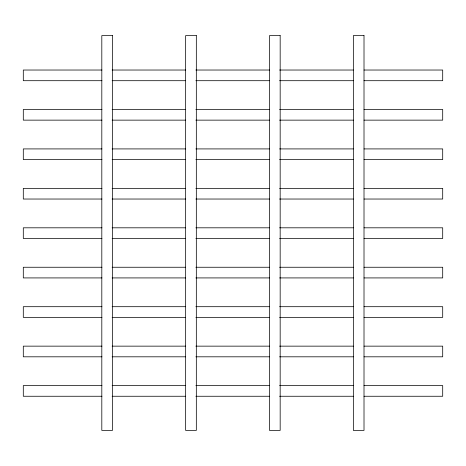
<?xml version="1.0" encoding="UTF-8"?>
<svg xmlns="http://www.w3.org/2000/svg" width="466" height="466" viewBox="0 0 466 466"><rect width="100%" height="100%" fill="white"/><g stroke="black" fill="none" stroke-linecap="round" stroke-linejoin="round"><path stroke-width="0.7" d="M101.938 70.028L23.3 70.028L23.3 80.7L101.938 80.7M112.131 70.028L185.672 70.028M195.866 70.028L269.499 70.028M279.6 70.028L353.345 70.028M364.01 70.028L442.7 70.028L442.7 80.7L364.01 80.7M112.131 80.7L185.672 80.7M195.866 80.7L269.499 80.7M279.6 80.7L353.345 80.7M101.938 109.475L23.3 109.475L23.3 120.141L101.938 120.141M112.131 109.475L185.672 109.475M195.866 109.475L269.499 109.475M279.6 109.475L353.345 109.475M364.01 109.475L442.7 109.475L442.7 120.141L364.01 120.141M112.131 120.141L185.672 120.141M195.866 120.141L269.499 120.141M279.6 120.141L353.345 120.141M101.938 148.916L23.3 148.916L23.3 159.588L101.938 159.588M112.131 148.916L185.672 148.916M195.866 148.916L269.499 148.916M279.6 148.916L353.345 148.916M364.01 148.916L442.7 148.916L442.7 159.588L364.01 159.588M112.131 159.588L185.672 159.588M195.866 159.588L269.499 159.588M279.6 159.588L353.345 159.588M101.938 188.363L23.3 188.363L23.3 199.034L101.938 199.034M112.131 188.363L185.672 188.363M195.866 188.363L269.499 188.363M279.6 188.363L353.345 188.363M364.01 188.363L442.7 188.363L442.7 199.034L364.01 199.034M112.131 199.034L185.672 199.034M195.866 199.034L269.499 199.034M279.6 199.034L353.345 199.034M101.938 227.81L23.3 227.81L23.3 238.475L101.938 238.475M112.131 227.81L185.672 227.81M195.866 227.81L269.499 227.81M279.6 227.81L353.345 227.81M364.01 227.81L442.7 227.81L442.7 238.475L364.01 238.475M112.131 238.475L185.672 238.475M195.866 238.475L269.499 238.475M279.6 238.475L353.345 238.475M101.938 267.251L23.3 267.251L23.3 277.922L101.938 277.922M112.131 267.251L185.672 267.251M195.866 267.251L269.499 267.251M279.6 267.251L353.345 267.251M364.01 267.251L442.7 267.251L442.7 277.922L364.01 277.922M112.131 277.922L185.672 277.922M195.866 277.922L269.499 277.922M279.6 277.922L353.345 277.922M101.938 306.698L23.3 306.698L23.3 317.369L101.938 317.369M112.131 306.698L185.672 306.698M195.866 306.698L269.499 306.698M279.6 306.698L353.345 306.698M364.01 306.698L442.7 306.698L442.7 317.369L364.01 317.369M112.131 317.369L185.672 317.369M195.866 317.369L269.499 317.369M279.6 317.369L353.345 317.369M101.938 346.145L23.3 346.145L23.3 356.81L101.938 356.81M112.131 346.145L185.672 346.145M195.866 346.145L269.499 346.145M279.6 346.145L353.345 346.145M364.01 346.145L442.7 346.145L442.7 356.81L364.01 356.81M112.131 356.81L185.672 356.81M195.866 356.81L269.499 356.81M279.6 356.81L353.345 356.81M101.938 385.586L23.3 385.586L23.3 396.257L101.938 396.257M112.131 385.586L185.672 385.586M195.866 385.586L269.499 385.586M279.6 385.586L353.345 385.586M364.01 385.586L442.7 385.586L442.7 396.257L364.01 396.257M112.131 396.257L185.672 396.257M195.866 396.257L269.499 396.257M279.6 396.257L353.345 396.257M112.481 35.597L101.809 35.597L101.809 430.398L112.481 430.398L112.481 35.597M196.326 35.597L185.654 35.597L185.654 430.403L196.326 430.403L196.326 35.597M280.171 35.597L269.499 35.597L269.499 430.403L280.171 430.403L280.171 35.597M364.01 35.597L353.345 35.597L353.345 430.398L364.01 430.398L364.01 35.597"/></g></svg>
